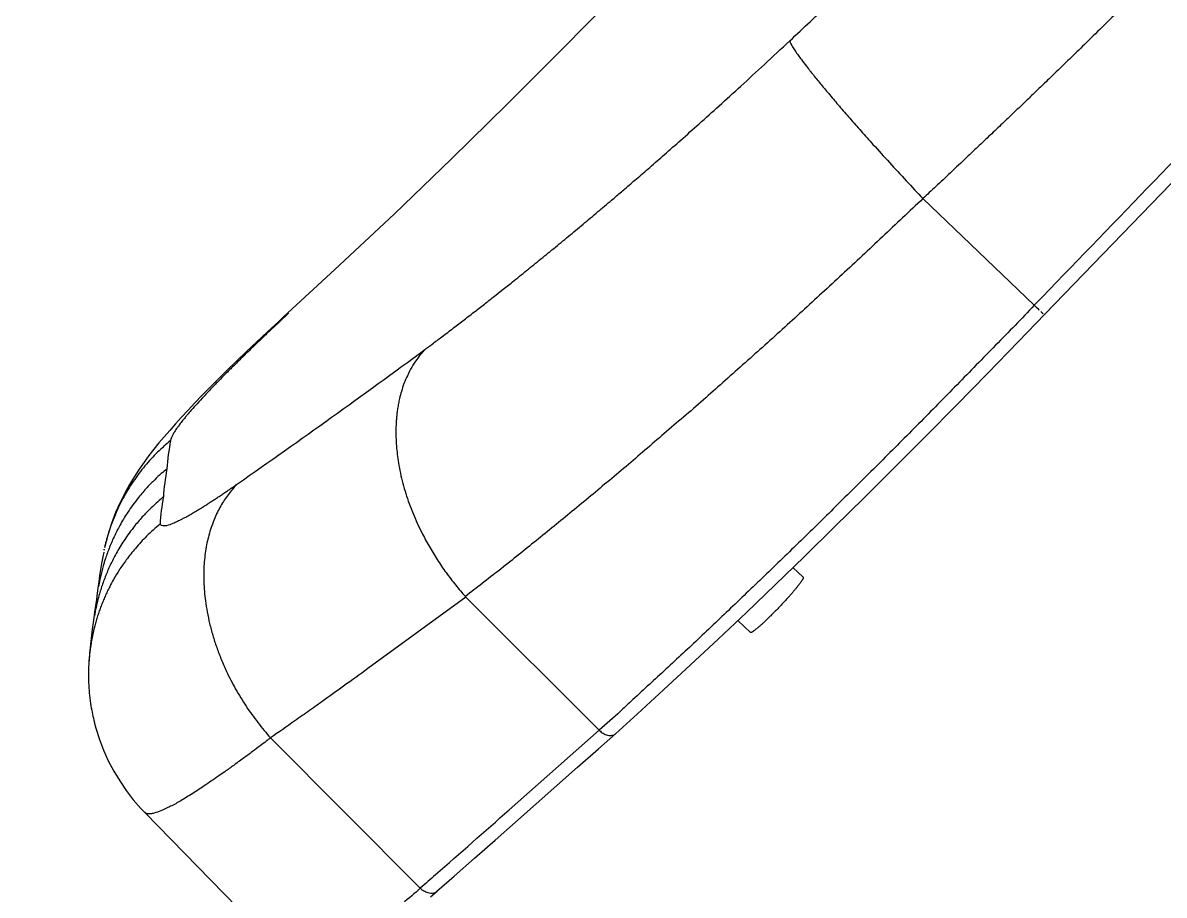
# Model space of a CAD drawing. Header units: millimetres. Extents: x 1145859089 to 1147511753, y -1047484727 to -1047247487.
# Drawn here: x 1146330594.4 to 1146330710.9, y -1047436452.2 to -1047436363.2 of the extents above; entities that cross this region are included whole.
import ezdxf
from ezdxf.xclip import XClip

# ---------------------------------------------------------------- set-up
doc = ezdxf.new("R2010")
doc.units = ezdxf.units.MM
doc.header["$LTSCALE"] = 100
doc.header["$MEASUREMENT"] = 0
doc.header["$XCLIPFRAME"] = 2
doc.linetypes.add('CENTERX2', pattern=[4, 2.5, -0.5, 0.5, -0.5])
doc.layers.get('0').update_dxf_attribs({"linetype": 'CONTINUOUS'})
for name, color, linetype in [('L-지중매입', 3, 'CENTERX2'), ('XREF', 135, 'CONTINUOUS'), ('단지배치도$0$W240910', 135, 'CONTINUOUS')]:
    doc.layers.add(name, color=color, linetype=linetype)

# ---------------------------------------------------------------- blocks, each defined once
blk = doc.blocks.new('단지배치도$0$zw$9902')
at = {"layer": '단지배치도$0$W240910', "linetype": 'ByBlock', "ltscale": 20}
for p, q in [((61981.17, -64991.06), (61975.8, -64996.57)), ((61975.8, -64996.57), (61970.26, -65002.13)), ((61970.26, -65002.13), (61964.55, -65007.73)), ((62034.98, -65013.33), (62045.31, -65002.6)), ((61964.55, -65007.73), (61958.68, -65013.36)), ((62012.63, -65011.79), (62023.99, -65022.66)), ((61958.68, -65013.36), (61952.65, -65019.03)), ((62025.08, -65023.58), (62034.98, -65013.33)), ((61952.65, -65019.03), (61947.39, -65023.86)), ((62024.12, -65022.53), (62023.99, -65022.66)), ((62023.99, -65022.66), (62024.03, -65022.7)), ((61946.91, -65024.31), (61945.76, -65025.38)), ((61947.39, -65023.86), (61946.91, -65024.31)), ((62022.39, -65026.38), (62025.08, -65023.58)), ((61945.76, -65025.38), (61944.66, -65026.42)), ((61944.66, -65026.42), (61943.61, -65027.42)), ((62019.22, -65029.64), (62022.39, -65026.38)), ((61943.61, -65027.42), (61942.62, -65028.38)), ((61941.67, -65029.3), (61940.77, -65030.19)), ((61942.62, -65028.38), (61941.67, -65029.3)), ((61940.77, -65030.19), (61939.92, -65031.04)), ((62016.05, -65032.87), (62019.22, -65029.64)), ((61939.92, -65031.04), (61939.12, -65031.85)), ((61938.37, -65032.63), (61937.67, -65033.37)), ((61939.12, -65031.85), (61938.37, -65032.63)), ((61937.67, -65033.37), (61937, -65034.09)), ((62012.9, -65036.05), (62016.05, -65032.87)), ((61936.38, -65034.77), (61935.79, -65035.43)), ((61937, -65034.09), (61936.38, -65034.77)), ((61935.23, -65036.08), (61934.7, -65036.72)), ((61935.79, -65035.43), (61935.23, -65036.08)), ((62009.77, -65039.2), (62012.9, -65036.05)), ((61934.19, -65037.35), (61933.68, -65038)), ((61934.7, -65036.72), (61934.19, -65037.35)), ((61933.68, -65038), (61933.18, -65038.67)), ((61932.69, -65039.38), (61932.19, -65040.13)), ((61933.18, -65038.67), (61932.69, -65039.38)), ((62006.66, -65042.29), (62009.77, -65039.2)), ((61931.7, -65040.95), (61931.2, -65041.83)), ((61932.19, -65040.13), (61931.7, -65040.95)), ((61931.2, -65041.83), (61930.73, -65042.78)), ((61930.73, -65042.78), (61930.27, -65043.81)), ((62003.59, -65045.32), (62006.66, -65042.29)), ((61930.27, -65043.81), (61929.85, -65044.92)), ((61929.85, -65044.92), (61929.47, -65046.12)), ((62000.55, -65048.29), (62003.59, -65045.32)), ((61929.47, -65046.12), (61929.14, -65047.41)), ((61929.06, -65047.86), (61928.96, -65048.35)), ((61928.84, -65049), (61928.73, -65049.64)), ((61928.96, -65048.35), (61928.84, -65049)), ((61997.56, -65051.18), (62000.55, -65048.29)), ((61928.64, -65050.28), (61928.55, -65050.9)), ((61928.73, -65049.64), (61928.64, -65050.28)), ((62000.41, -65050.42), (61999.37, -65049.43)), ((61928.55, -65050.9), (61928.47, -65051.52)), ((61928.62, -65050.89), (61928.53, -65051.38)), ((61994.62, -65054), (61997.56, -65051.18)), ((61928.41, -65052.04), (61928.31, -65052.69)), ((61928.47, -65051.52), (61928.41, -65052.04)), ((61966.01, -65052.44), (61956.02, -65059.74)), ((61966.01, -65052.44), (61965.97, -65052.4)), ((61966.01, -65052.44), (61979.6, -65066.03)), ((61928.21, -65053.33), (61928.13, -65053.95)), ((61928.31, -65052.69), (61928.21, -65053.33)), ((61928.06, -65054.57), (61928, -65055.05)), ((61928.13, -65053.95), (61928.06, -65054.57)), ((61928.2, -65053.92), (61928.12, -65054.4)), ((61991.74, -65056.73), (61994.62, -65054)), ((61995.03, -65056.06), (61993.74, -65054.83)), ((61927.9, -65055.7), (61927.82, -65056.33)), ((61928, -65055.05), (61927.9, -65055.7)), ((61927.74, -65056.96), (61927.67, -65057.57)), ((61927.82, -65056.33), (61927.74, -65056.96)), ((61988.92, -65059.37), (61991.74, -65056.73)), ((61927.61, -65058.18), (61927.57, -65058.78)), ((61927.67, -65057.57), (61927.61, -65058.18)), ((61927.57, -65058.78), (61927.54, -65059.19)), ((61986.18, -65061.92), (61988.92, -65059.37)), ((61983.51, -65064.36), (61986.18, -65061.92)), ((61928.1, -65065.22), (61928.27, -65065.83)), ((61981.28, -65066.38), (61983.51, -65064.36)), ((61928.27, -65065.83), (61928.62, -65066.96)), ((61979.6, -65066.03), (61970.42, -65074.16)), ((61979.53, -65067.93), (61981.28, -65066.38)), ((61979.6, -65066.03), (61979.64, -65066.06)), ((61928.62, -65066.96), (61929.05, -65068.06)), ((61946.08, -65066.81), (61961.36, -65082.13)), ((61929.05, -65068.06), (61929.53, -65069.14)), ((61977.41, -65069.81), (61979.53, -65067.93)), ((61929.53, -65069.14), (61930.08, -65070.19)), ((61975.29, -65071.68), (61977.41, -65069.81)), ((61930.08, -65070.19), (61930.69, -65071.2)), ((61930.69, -65071.2), (61931.36, -65072.18)), ((61931.36, -65072.18), (61932.08, -65073.12)), ((61973.18, -65073.55), (61975.29, -65071.68)), ((61932.08, -65073.12), (61932.86, -65074.01)), ((61971.08, -65075.4), (61973.18, -65073.55)), ((61932.86, -65074.01), (61933.26, -65074.43)), ((61933.25, -65074.43), (61933.25, -65074.42)), ((61933.25, -65074.43), (61949.06, -65090.59)), ((61968.98, -65077.25), (61971.08, -65075.4)), ((61966.89, -65079.09), (61968.98, -65077.25)), ((61964.81, -65080.92), (61966.89, -65079.09)), ((61963.06, -65082.45), (61964.81, -65080.92)), ((61961.36, -65082.13), (61961.4, -65082.16)), ((61962.4, -65083.03), (61963.07, -65082.45))]:
    blk.add_line(p, q, dxfattribs=at)
at = {"layer": '단지배치도$0$W240910'}
for centre, radius, start, end in [((56819.18, -60798.97), 5249.43, 201.4083, 356.71209), ((56819.18, -60798.97), 5399.43, 202.10162, 356.71209), ((57394.29, -57699.4), 11431.38, 251.62775, 321.418131)]:
    blk.add_arc(centre, radius, start, end, dxfattribs=at)
at = {"layer": '단지배치도$0$W240910', "linetype": 'ByBlock', "ltscale": 20}
for centre, radius, start, end in [((62116.86, -65205.71), 248.49, 132.8342, 133.1928), ((61396.07, -64257.97), 954.87, 304.92303, 306.33368), ((61959.4, -65041.06), 23.96, 168.9439, 175.9233), ((61958.35, -65043.69), 23.25, 169.2664, 176.4123), ((61957.46, -65046.32), 22.69, 169.6368, 176.6884), ((61947.25, -65051.43), 18.54, 165.4099, 166.5405), ((61946.87, -65051.33), 18.15, 164.2105, 165.4101), ((61948.06, -65051.61), 19.37, 167.8767, 168.8236), ((61947.66, -65051.53), 18.96, 166.5413, 167.8781), ((61947.5, -65057.53), 19.64, 164.4553, 169.3858), ((61933.73, -65073.98), 0.627, 223.1208, 225.09), ((59199.11, -61934.17), 4188.04, 311.29443, 311.43124)]:
    blk.add_arc(centre, radius, start, end, dxfattribs=at)
for points, knots in [([(61999.05, -64995.68), (62000.45, -64994.37), (62003.3, -64991.7), (62007.61, -64987.61), (62012.04, -64983.36), (62016.56, -64978.96), (62019.94, -64975.64), (62022.22, -64973.38), (62023.38, -64972.23), (62024.59, -64971.02), (62025.77, -64969.84), (62026.93, -64968.68), (62028.66, -64966.93), (62030.92, -64964.65), (62033.63, -64961.89), (62036.13, -64959.32), (62038.42, -64956.95), (62040.37, -64954.92), (62042.02, -64953.2), (62043.39, -64951.77), (62044.69, -64950.39), (62046.02, -64948.99), (62047.59, -64947.33), (62049.44, -64945.35), (62051.61, -64943.03), (62053.97, -64940.49), (62056.51, -64937.73), (62059.33, -64934.65), (62062.44, -64931.22), (62064.87, -64928.51), (62066.44, -64926.75), (62067.1, -64926.02), (62067.72, -64925.31), (62068.35, -64924.61), (62070.05, -64922.69), (62072.8, -64919.57), (62076.53, -64915.28), (62080.13, -64911.11), (62083.58, -64907.06), (62085.82, -64904.4), (62086.92, -64903.1)], [0, 0, 0, 0, 5.754772, 11.701837, 17.842698, 24.178414, 30.614069, 32.056733, 33.806246, 35.517577, 37.190653, 38.825407, 40.421773, 44.579899, 48.450932, 52.033955, 55.328249, 58.333272, 60.491174, 62.470126, 64.282682, 66.177217, 68.248546, 71.140295, 74.317893, 77.780853, 81.528517, 85.560038, 90.32131, 95.423109, 96.473352, 97.420829, 98.363515, 99.30141, 100.234513, 106.0602, 111.773038, 117.287196, 122.603733, 127.723968, 127.723968, 127.723968, 127.723968]), ([(62059.82, -64964.93), (62058.52, -64966.32), (62057.05, -64967.84), (62055.44, -64969.52), (62055, -64969.98), (62054.55, -64970.44), (62054.06, -64970.95), (62053.5, -64971.54), (62052.78, -64972.28), (62051.98, -64973.11), (62051.05, -64974.06), (62050.03, -64975.11), (62049.07, -64976.1), (62048.32, -64976.86), (62047.84, -64977.36), (62047.46, -64977.74), (62047.09, -64978.13), (62046.7, -64978.52), (62046.32, -64978.91), (62045.02, -64980.23), (62042.74, -64982.54), (62040.33, -64984.96), (62038.71, -64986.58), (62037.94, -64987.35), (62037.15, -64988.14), (62036.25, -64989.03), (62035.26, -64990.02), (62034.21, -64991.06), (62032.84, -64992.41), (62031.21, -64994), (62029.4, -64995.78), (62027.83, -64997.31), (62026.62, -64998.49), (62025.71, -64999.36), (62025.07, -64999.98), (62024.46, -65000.57), (62023.76, -65001.24), (62022.88, -65002.09), (62021.85, -65003.07), (62020.7, -65004.17), (62019.49, -65005.32), (62018.28, -65006.47), (62016.92, -65007.75), (62015.5, -65009.1), (62014, -65010.5), (62013.07, -65011.38), (62012.63, -65011.79)], [0, 0, 0, 0, 5.705615, 6.344775, 6.983953, 7.623147, 8.262356, 9.113533, 10.0558, 11.340705, 12.590566, 14.051792, 15.724267, 16.725511, 17.260787, 17.797878, 18.338146, 18.881592, 19.428213, 19.978007, 24.464145, 29.149909, 30.229139, 31.318359, 32.417556, 33.586447, 35.134392, 36.612216, 38.019979, 40.90396, 43.441354, 45.632794, 47.478854, 48.517933, 49.40386, 50.150831, 51.072437, 52.297142, 53.824649, 55.341491, 57.071477, 58.845043, 60.34303, 62.669323, 64.724559, 66.50918, 66.50918, 66.50918, 66.50918]), ([(62067.92, -64976.91), (62064.8, -64980.19), (62057.85, -64987.46), (62047.05, -64998.73), (62035.57, -65010.67), (62027.93, -65018.6), (62024.12, -65022.53)], [0, 0, 0, 0, 13.559927, 30.196917, 46.820771, 63.243119, 63.243119, 63.243119, 63.243119]), ([(61961.81, -65027.2), (61962.07, -65027.01), (61962.65, -65026.57), (61963.63, -65025.83), (61964.71, -65025.01), (61965.85, -65024.13), (61966.94, -65023.29), (61967.98, -65022.48), (61968.87, -65021.78), (61969.78, -65021.06), (61970.88, -65020.19), (61972.21, -65019.12), (61973.67, -65017.93), (61975.16, -65016.72), (61976.65, -65015.49), (61978.16, -65014.23), (61979.26, -65013.3), (61980.12, -65012.58), (61980.65, -65012.13), (61981.4, -65011.49), (61982.3, -65010.72), (61983.47, -65009.72), (61984.81, -65008.56), (61986.32, -65007.24), (61988, -65005.76), (61989.86, -65004.11), (61991.9, -65002.27), (61994.12, -65000.25), (61996.53, -64998.04), (61998.19, -64996.49), (61999.05, -64995.68)], [0, 0, 0, 0, 0.9539, 2.177066, 3.682025, 5.030199, 6.500786, 7.819538, 8.962422, 9.921925, 11.293688, 13.152378, 15.040774, 16.956277, 18.896107, 20.857479, 22.837775, 23.235834, 24.203105, 24.922218, 26.214935, 27.755003, 29.545652, 31.534234, 33.768249, 36.25294, 38.994709, 42.000274, 45.273535, 48.807837, 48.807837, 48.807837, 48.807837]), ([(61999.05, -64995.68), (61999.07, -64995.91), (61999.31, -64996.25), (61999.6, -64996.73), (61999.91, -64997.16), (62000.29, -64997.68), (62000.81, -64998.36), (62001.48, -64999.21), (62002.27, -65000.18), (62003.16, -65001.24), (62004.13, -65002.39), (62005.2, -65003.62), (62006.34, -65004.92), (62007.69, -65006.42), (62009.22, -65008.11), (62010.92, -65009.96), (62012.06, -65011.18), (62012.63, -65011.79)], [0, 0, 0, 0, 0.695262, 1.168915, 1.699821, 2.257163, 3.127181, 4.252583, 5.513901, 6.8886, 8.399775, 10.033866, 11.770631, 13.586725, 16.08687, 18.61678, 21.108448, 21.108448, 21.108448, 21.108448]), ([(62012.63, -65011.79), (62011.25, -65013.09), (62008.52, -65015.68), (62004.41, -65019.52), (62000.33, -65023.28), (61996.28, -65026.96), (61992.23, -65030.53), (61989.58, -65032.93), (61988.21, -65034.07)], [0, 0, 0, 0, 5.688722, 11.312095, 16.858168, 22.332252, 27.734995, 33.06058, 33.06058, 33.06058, 33.06058]), ([(61947.92, -65023.49), (61947.77, -65023.58), (61947.59, -65023.68), (61947.44, -65023.82), (61947.41, -65023.84)], [0, 0, 0, 0, 0.5118561, 0.6230012, 0.6230012, 0.6230012, 0.6230012]), ([(62023.99, -65022.66), (62022.71, -65024.05), (62020.05, -65026.73), (62016.13, -65030.77), (62012.21, -65034.75), (62008.32, -65038.65), (62004.47, -65042.48), (62001.91, -65044.99), (62000.64, -65046.23)], [0, 0, 0, 0, 5.672981, 11.312687, 16.901235, 22.420913, 27.854237, 33.184005, 33.184005, 33.184005, 33.184005]), ([(62024.03, -65022.7), (62024.16, -65022.83), (62024.39, -65023.02), (62024.59, -65023.24), (62024.66, -65023.32)], [0, 0, 0, 0, 0.5538357, 0.8826929, 0.8826929, 0.8826929, 0.8826929]), ([(61946.78, -65024.55), (61946.41, -65024.9), (61945.92, -65025.36), (61945.33, -65025.92), (61944.98, -65026.26), (61944.61, -65026.61), (61944.16, -65027.05), (61943.63, -65027.55), (61943.11, -65028.07), (61942.62, -65028.55), (61942.21, -65028.95), (61941.85, -65029.31), (61941.53, -65029.63), (61941.16, -65030.01), (61940.78, -65030.39), (61940.4, -65030.78), (61940.1, -65031.09), (61939.82, -65031.39), (61939.54, -65031.68), (61939.12, -65032.12), (61938.61, -65032.69), (61938.05, -65033.31), (61937.64, -65033.79), (61937.35, -65034.14), (61937.09, -65034.47), (61936.82, -65034.8), (61936.55, -65035.18), (61936.31, -65035.53), (61936.06, -65035.96), (61935.92, -65036.27), (61935.89, -65036.47)], [0, 0, 0, 0, 1.517675, 2.038852, 2.441445, 2.959771, 3.588533, 4.320677, 5.147241, 5.794318, 6.370235, 6.878711, 7.323233, 7.706986, 8.481811, 8.920546, 9.348917, 9.76681, 10.174088, 10.570583, 11.574554, 12.46404, 13.08503, 13.450095, 13.836246, 14.345516, 14.728269, 15.243923, 15.608358, 16.226218, 16.226218, 16.226218, 16.226218]), ([(61961.81, -65027.2), (61961.68, -65027.33), (61961.4, -65027.66), (61960.94, -65028.24), (61960.47, -65028.99), (61960.04, -65029.81), (61959.69, -65030.65), (61959.43, -65031.43), (61959.25, -65032.11), (61959.13, -65032.69), (61959.04, -65033.19), (61958.98, -65033.69), (61958.92, -65034.19), (61958.89, -65034.69), (61958.85, -65035.63), (61958.89, -65036.99), (61959.08, -65038.53), (61959.32, -65039.8), (61959.57, -65040.85), (61959.87, -65041.89), (61960.22, -65042.91), (61960.61, -65043.91), (61961.03, -65044.9), (61961.57, -65046.01), (61962.24, -65047.26), (61963.07, -65048.63), (61963.97, -65049.95), (61964.94, -65051.21), (61965.62, -65052.01), (61965.97, -65052.4)], [0, 0, 0, 0, 0.562676, 1.295806, 2.217026, 3.211228, 4.089922, 4.917517, 5.685894, 6.194832, 6.702391, 7.207913, 7.710726, 8.210149, 8.7055, 10.546657, 12.28319, 13.351725, 14.427773, 15.507835, 16.588321, 17.665613, 18.736118, 19.796335, 21.38726, 22.991125, 24.594943, 26.18564, 27.751085, 27.751085, 27.751085, 27.751085]), ([(61988.21, -65034.07), (61986.88, -65035.18), (61984.32, -65037.45), (61980.44, -65040.71), (61976.67, -65043.86), (61972.99, -65046.84), (61969.46, -65049.7), (61967.09, -65051.48), (61965.97, -65052.4)], [0, 0, 0, 0, 5.199703, 10.275857, 15.197258, 19.937961, 24.482292, 28.822404, 28.822404, 28.822404, 28.822404]), ([(61935.89, -65036.47), (61935.43, -65036.85), (61934.51, -65037.67), (61933.23, -65039.06), (61932.04, -65040.64), (61930.97, -65042.4), (61930.07, -65044.32), (61929.6, -65045.69), (61929.41, -65046.39)], [0, 0, 0, 0, 1.800659, 3.689631, 5.662945, 7.715642, 9.841463, 12.032314, 12.032314, 12.032314, 12.032314]), ([(61935.51, -65039.36), (61935.31, -65039.52), (61934.89, -65039.88), (61934.21, -65040.51), (61933.43, -65041.31), (61932.69, -65042.17), (61932.04, -65043.02), (61931.53, -65043.76), (61931.09, -65044.45), (61930.72, -65045.1), (61930.4, -65045.7), (61930.11, -65046.3), (61929.84, -65046.89), (61929.6, -65047.49), (61929.38, -65048.08), (61929.2, -65048.6), (61929.1, -65048.93), (61929.07, -65049.06)], [0, 0, 0, 0, 0.7459, 1.672649, 2.789358, 4.105524, 5.076075, 5.974578, 6.796971, 7.539952, 8.200892, 8.865157, 9.518786, 10.161219, 10.791951, 11.410526, 11.815962, 11.815962, 11.815962, 11.815962]), ([(61934.81, -65045), (61934.92, -65045.2), (61935.55, -65045.15), (61936.07, -65044.93), (61936.61, -65044.7), (61937.03, -65044.48), (61937.48, -65044.25), (61937.89, -65044.02), (61938.32, -65043.77), (61938.73, -65043.52), (61939.14, -65043.27), (61939.55, -65043.01), (61939.93, -65042.76), (61940.29, -65042.53), (61940.66, -65042.29), (61941.04, -65042.04), (61941.41, -65041.78), (61941.76, -65041.55), (61942.18, -65041.26), (61942.5, -65041.04), (61942.7, -65040.89)], [0, 0, 0, 0, 0.685394, 1.381827, 1.856629, 2.42532, 2.802823, 3.362447, 3.856584, 4.286603, 4.783221, 5.319702, 5.730847, 6.157956, 6.600644, 7.058432, 7.525143, 7.94474, 8.313067, 9.080237, 9.080237, 9.080237, 9.080237]), ([(61942.7, -65040.89), (61942.41, -65041.2), (61941.81, -65041.86), (61941.05, -65043), (61940.39, -65044.29), (61939.86, -65045.75), (61939.48, -65047.35), (61939.27, -65049.09), (61939.25, -65050.93), (61939.38, -65052.56), (61939.61, -65053.98), (61939.86, -65055.16), (61940.18, -65056.36), (61940.58, -65057.58), (61941.04, -65058.8), (61941.67, -65060.24), (61942.5, -65061.85), (61943.57, -65063.6), (61944.77, -65065.26), (61945.63, -65066.31), (61946.08, -65066.81)], [0, 0, 0, 0, 1.286235, 2.649868, 4.099922, 5.644065, 7.287244, 9.030497, 10.870034, 12.796764, 13.95826, 15.163585, 16.409342, 17.691226, 19.004086, 20.342032, 22.381471, 24.439462, 26.492214, 28.516025, 28.516025, 28.516025, 28.516025]), ([(61935.14, -65042.23), (61934.95, -65042.39), (61934.52, -65042.75), (61933.84, -65043.39), (61933.06, -65044.19), (61932.31, -65045.05), (61931.67, -65045.9), (61931.15, -65046.64), (61930.71, -65047.33), (61930.34, -65047.97), (61930.02, -65048.58), (61929.73, -65049.17), (61929.46, -65049.77), (61929.22, -65050.37), (61929, -65050.96), (61928.8, -65051.54), (61928.67, -65051.98), (61928.6, -65052.22), (61928.58, -65052.27)], [0, 0, 0, 0, 0.748358, 1.676877, 2.794653, 4.111155, 5.086208, 5.987602, 6.811189, 7.553605, 8.212182, 8.877207, 9.531608, 10.174822, 10.806342, 11.425713, 12.032525, 12.180674, 12.180674, 12.180674, 12.180674]), ([(61934.81, -65045), (61934.34, -65045.39), (61933.46, -65046.18), (61932.32, -65047.41), (61931.39, -65048.58), (61930.66, -65049.64), (61930.11, -65050.57), (61929.71, -65051.29), (61929.43, -65051.87), (61929.2, -65052.37), (61928.99, -65052.86), (61928.79, -65053.36), (61928.61, -65053.86), (61928.44, -65054.36), (61928.29, -65054.86), (61928.02, -65055.85), (61927.72, -65057.28), (61927.58, -65058.57), (61927.54, -65059.19)], [0, 0, 0, 0, 1.839069, 3.521801, 5.022402, 6.320273, 7.400269, 8.251887, 8.796935, 9.339019, 9.877871, 10.413238, 10.944882, 11.47258, 11.99612, 12.515308, 14.544217, 16.3939, 16.3939, 16.3939, 16.3939]), ([(62000.64, -65046.23), (61999.4, -65047.45), (61996.94, -65049.83), (61993.28, -65053.34), (61989.72, -65056.72), (61986.25, -65059.97), (61983.59, -65062.39), (61982.12, -65063.77), (61981.76, -65064.1)], [0, 0, 0, 0, 5.208402, 10.279964, 15.198669, 19.949005, 24.516025, 25.995102, 25.995102, 25.995102, 25.995102]), ([(61929.07, -65049.06), (61929.05, -65049.12), (61928.97, -65049.38), (61928.81, -65049.99), (61928.69, -65050.54), (61928.62, -65050.89)], [0, 0, 0, 0, 0.200592, 0.793677, 1.890514, 1.890514, 1.890514, 1.890514]), ([(62000.41, -65050.42), (62000.41, -65050.43), (62000.42, -65050.44), (62000.42, -65050.47), (62000.41, -65050.5), (62000.4, -65050.54), (62000.38, -65050.58), (62000.35, -65050.64), (62000.32, -65050.7), (62000.27, -65050.76), (62000.22, -65050.84), (62000.17, -65050.92), (62000.11, -65051.01), (62000.04, -65051.1), (61999.96, -65051.2), (61999.88, -65051.31), (61999.79, -65051.42), (61999.7, -65051.53), (61999.6, -65051.65), (61999.5, -65051.78), (61999.39, -65051.91), (61999.28, -65052.04), (61999.16, -65052.17), (61999.04, -65052.31), (61998.91, -65052.45), (61998.78, -65052.6), (61998.65, -65052.74), (61998.52, -65052.89), (61998.38, -65053.03), (61998.24, -65053.18), (61998.1, -65053.33), (61998.01, -65053.43), (61997.96, -65053.48)], [0, 0, 0, 0, 0.018595, 0.042489, 0.074438, 0.115543, 0.166178, 0.226548, 0.296666, 0.376438, 0.465706, 0.564275, 0.671921, 0.788389, 0.913368, 1.046544, 1.187607, 1.336121, 1.491665, 1.653789, 1.822233, 1.996466, 2.176002, 2.360243, 2.548807, 2.741284, 2.937034, 3.135518, 3.336037, 3.538326, 3.741804, 3.945898, 3.945898, 3.945898, 3.945898]), ([(61997.96, -65053.48), (61997.92, -65053.53), (61997.82, -65053.63), (61997.68, -65053.77), (61997.54, -65053.92), (61997.4, -65054.06), (61997.26, -65054.2), (61997.12, -65054.34), (61996.99, -65054.47), (61996.85, -65054.6), (61996.72, -65054.73), (61996.59, -65054.86), (61996.46, -65054.97), (61996.34, -65055.09), (61996.22, -65055.2), (61996.1, -65055.3), (61995.99, -65055.4), (61995.89, -65055.49), (61995.79, -65055.58), (61995.69, -65055.66), (61995.6, -65055.73), (61995.52, -65055.8), (61995.44, -65055.86), (61995.36, -65055.91), (61995.3, -65055.96), (61995.24, -65056), (61995.19, -65056.03), (61995.14, -65056.05), (61995.1, -65056.07), (61995.07, -65056.07), (61995.05, -65056.07), (61995.03, -65056.07), (61995.03, -65056.06)], [0, 0, 0, 0, 0.203958, 0.407395, 0.609699, 0.810253, 1.008762, 1.204521, 1.396997, 1.585551, 1.769785, 1.949321, 2.123557, 2.292001, 2.454121, 2.609672, 2.758197, 2.899258, 3.032409, 3.15738, 3.273874, 3.381546, 3.480124, 3.569391, 3.649163, 3.719298, 3.779707, 3.830383, 3.871518, 3.903477, 3.927367, 3.945899, 3.945899, 3.945899, 3.945899]), ([(61927.54, -65059.19), (61927.54, -65059.22), (61927.51, -65059.61), (61927.49, -65060.36), (61927.52, -65061.43), (61927.61, -65062.49), (61927.78, -65063.76), (61927.97, -65064.67), (61928.11, -65065.22)], [0, 0, 0, 0, 0.097186, 1.168118, 2.239332, 3.309649, 4.377852, 6.085563, 6.085563, 6.085563, 6.085563]), ([(61956.02, -65059.74), (61955.2, -65060.34), (61953.62, -65061.46), (61951.9, -65062.7), (61950.74, -65063.53), (61949.82, -65064.18), (61948.24, -65065.3), (61946.91, -65066.23), (61946.08, -65066.81)], [0, 0, 0, 0, 3.07095, 5.795561, 6.370968, 7.335928, 9.171744, 12.201179, 12.201179, 12.201179, 12.201179]), ([(61979.64, -65066.06), (61979.75, -65066.17), (61980.01, -65066.36), (61980.45, -65066.56), (61980.91, -65066.59), (61981.18, -65066.46), (61981.27, -65066.38)], [0, 0, 0, 0, 0.456783, 0.949847, 1.43795, 1.80175, 1.80175, 1.80175, 1.80175]), ([(61946.08, -65066.81), (61945.92, -65066.91), (61945.59, -65067.21), (61944.96, -65067.66), (61944.19, -65068.25), (61943.44, -65068.8), (61942.8, -65069.26), (61942.18, -65069.72), (61941.51, -65070.19), (61940.75, -65070.73), (61940.05, -65071.21), (61939.33, -65071.7), (61938.64, -65072.16), (61937.99, -65072.58), (61937.37, -65072.94), (61936.98, -65073.2), (61936.78, -65073.29)], [0, 0, 0, 0, 0.5631, 1.341968, 2.32173, 3.48176, 4.10597, 4.693085, 5.805903, 6.554317, 7.483776, 8.361123, 9.185869, 9.957937, 10.677446, 11.344491, 11.344491, 11.344491, 11.344491]), ([(61936.78, -65073.29), (61936.46, -65073.52), (61935.82, -65073.82), (61934.97, -65074.23), (61934.32, -65074.47), (61933.83, -65074.57), (61933.49, -65074.59), (61933.33, -65074.47), (61933.28, -65074.43)], [0, 0, 0, 0, 1.162893, 2.116539, 2.856664, 3.223077, 3.614803, 3.80904, 3.80904, 3.80904, 3.80904]), ([(61961.36, -65082.13), (61960.8, -65082.69), (61959.6, -65083.64), (61957.94, -65085.08), (61956.5, -65086.25), (61955.62, -65086.95), (61955.27, -65087.22)], [0, 0, 0, 0, 2.386072, 4.590862, 6.60416, 7.947382, 7.947382, 7.947382, 7.947382]), ([(61961.4, -65082.16), (61961.44, -65082.29), (61961.75, -65082.41), (61962.16, -65082.65), (61962.69, -65082.69), (61962.98, -65082.52), (61963.06, -65082.45)], [0, 0, 0, 0, 0.401029, 0.836448, 1.505124, 1.826981, 1.826981, 1.826981, 1.826981])]:
    blk.add_open_spline(points, degree=3, knots=knots, dxfattribs=at)
for points in [[(62024.66, -65023.32), (62024.78, -65023.44), (62025.11, -65023.75), (62025.08, -65023.58)], [(61981.76, -65064.1), (61981.05, -65064.75), (61980.34, -65065.4), (61979.6, -65066.03)], [(61962.91, -65080.77), (61962.4, -65081.22), (61961.88, -65081.67), (61961.36, -65082.13)]]:
    blk.add_open_spline(points, degree=3, dxfattribs=at)
blk = doc.blocks.new('단지배치도')
blk.add_blockref('단지배치도$0$zw$9902', (141034.19, 142437.16))

msp = doc.modelspace()

# ---------------------------------------------------------------- linework, layer by layer
at = {"layer": 'L-지중매입', "ltscale": 2}
msp.add_arc((1146292364.149594, -1047402174.186541, 0), 45716.750817, 303.4822833292, 333.0437788935, dxfattribs=at)

# ---------------------------------------------------------------- block references
at = {"layer": 'XREF'}
ref = msp.add_blockref('단지배치도', (1146127639.433663, -1047513806.462535), dxfattribs=at)
XClip(ref).set_block_clipping_path([(72982.4064819524, 34919.7593965298), (360382.4067475507, 255319.7593436697)])

doc.saveas('drawing.dxf')
